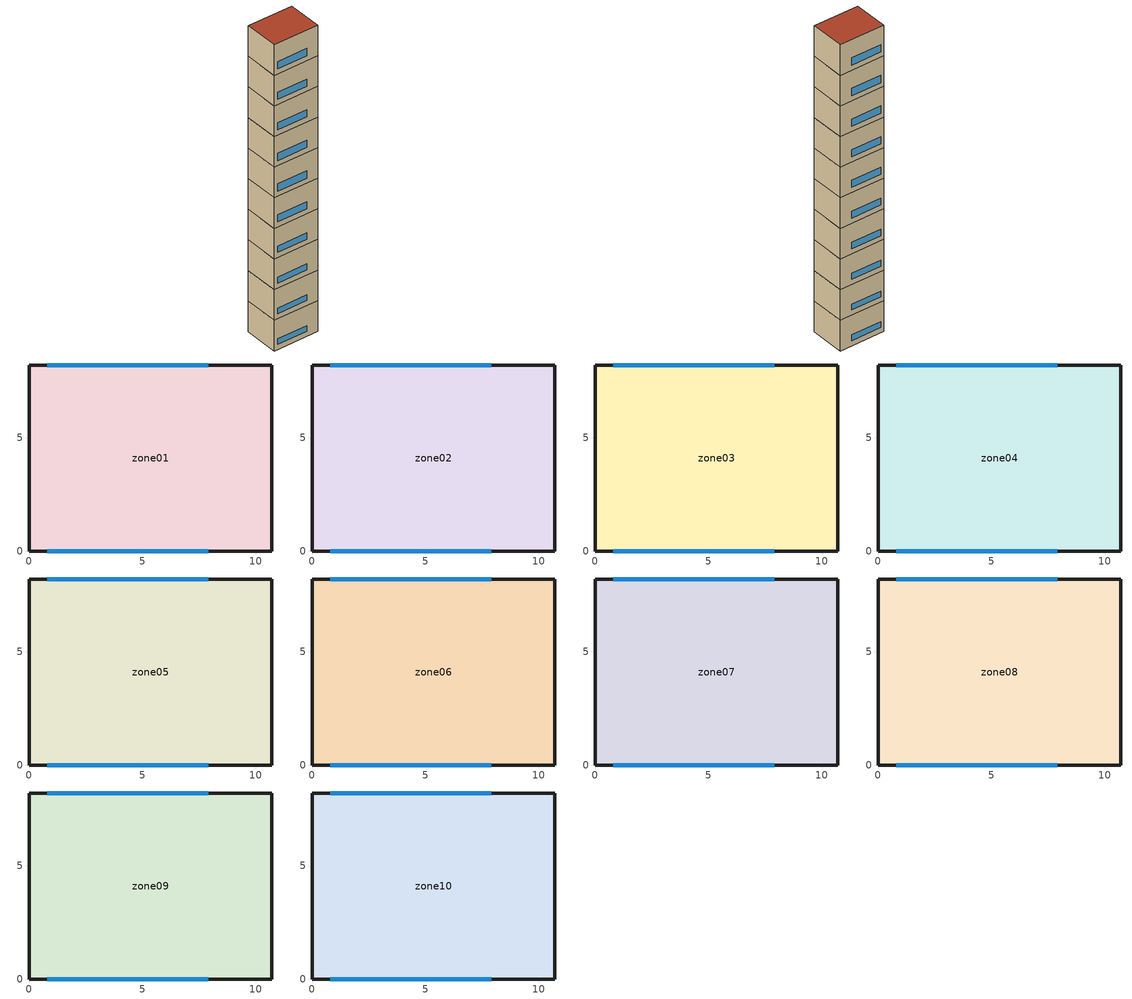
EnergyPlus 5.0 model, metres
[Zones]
zone01
 floor ground (GROUND_FLOOR): 10.7,8.2 10.7,0 0,0 0,8.2 z0
 wall outside (EXT_WALL): 10.7,0 10.7,8.2 0,8.2 0,0 10.7,0 z0:7.2
 window (EXT_WINDOW1): 0.8,0 7.9,0 / 7.9,8.2 0.8,8.2 z1.25:2.55
 ceiling to zone02 (ADJ_CEILING): 0,8.2 0,0 10.7,0 10.7,8.2 z7.2
zone02
 floor to zone01 (ADJ_CEILING): 10.7,8.2 10.7,0 0,0 0,8.2 z7.2
 wall outside (EXT_WALL): 10.7,0 10.7,8.2 0,8.2 0,0 10.7,0 z7.2:14.4
 window (EXT_WINDOW1): 0.8,0 7.9,0 / 7.9,8.2 0.8,8.2 z8.45:9.75
 ceiling to zone03 (ADJ_CEILING): 0,8.2 0,0 10.7,0 10.7,8.2 z14.4
zone03
 floor to zone02 (ADJ_CEILING): 10.7,8.2 10.7,0 0,0 0,8.2 z14.4
 wall outside (EXT_WALL): 10.7,0 10.7,8.2 0,8.2 0,0 10.7,0 z14.4:21.6
 window (EXT_WINDOW1): 0.8,0 7.9,0 / 7.9,8.2 0.8,8.2 z15.65:17.05
 ceiling to zone04 (ADJ_CEILING): 0,8.2 0,0 10.7,0 10.7,8.2 z21.6
zone04
 floor to zone03 (ADJ_CEILING): 10.7,8.2 10.7,0 0,0 0,8.2 z21.6
 wall outside (EXT_WALL): 10.7,0 10.7,8.2 0,8.2 0,0 10.7,0 z21.6:28.8
 window (EXT_WINDOW1): 0.8,0 7.9,0 / 7.9,8.2 0.8,8.2 z22.85:24.35
 ceiling to zone05 (ADJ_CEILING): 0,8.2 0,0 10.7,0 10.7,8.2 z28.8
zone05
 floor to zone04 (ADJ_CEILING): 10.7,8.2 10.7,0 0,0 0,8.2 z28.8
 wall outside (EXT_WALL): 10.7,0 10.7,8.2 0,8.2 0,0 10.7,0 z28.8:36
 window (EXT_WINDOW1): 0.8,0 7.9,0 / 7.9,8.2 0.8,8.2 z30.05:31.65
 ceiling to zone06 (ADJ_CEILING): 0,8.2 0,0 10.7,0 10.7,8.2 z36
zone06
 floor to zone05 (ADJ_CEILING): 10.7,8.2 10.7,0 0,0 0,8.2 z36
 wall outside (EXT_WALL): 10.7,0 10.7,8.2 0,8.2 0,0 10.7,0 z36:43.2
 window (EXT_WINDOW1): 0.8,0 7.9,0 / 7.9,8.2 0.8,8.2 z37.25:38.95
 ceiling to zone07 (ADJ_CEILING): 0,8.2 0,0 10.7,0 10.7,8.2 z43.2
zone07
 floor to zone06 (ADJ_CEILING): 10.7,8.2 10.7,0 0,0 0,8.2 z43.2
 wall outside (EXT_WALL): 10.7,0 10.7,8.2 0,8.2 0,0 10.7,0 z43.2:50.4
 window (EXT_WINDOW1): 0.8,0 7.9,0 / 7.9,8.2 0.8,8.2 z44.45:46.15
 ceiling to zone08 (ADJ_CEILING): 0,8.2 0,0 10.7,0 10.7,8.2 z50.4
zone08
 floor to zone07 (ADJ_CEILING): 10.7,8.2 10.7,0 0,0 0,8.2 z50.4
 wall outside (EXT_WALL): 10.7,0 10.7,8.2 0,8.2 0,0 10.7,0 z50.4:57.6
 window (EXT_WINDOW1): 0.8,0 7.9,0 / 7.9,8.2 0.8,8.2 z51.65:53.35
 ceiling to zone09 (ADJ_CEILING): 0,8.2 0,0 10.7,0 10.7,8.2 z57.6
zone09
 floor to zone08 (ADJ_CEILING): 10.7,8.2 10.7,0 0,0 0,8.2 z57.6
 wall outside (EXT_WALL): 10.7,0 10.7,8.2 0,8.2 0,0 10.7,0 z57.6:64.8
 window (EXT_WINDOW1): 0.8,0 7.9,0 / 7.9,8.2 0.8,8.2 z58.85:60.55
 ceiling to zone10 (ADJ_CEILING): 0,8.2 0,0 10.7,0 10.7,8.2 z64.8
zone10
 floor to zone09 (ADJ_CEILING): 10.7,8.2 10.7,0 0,0 0,8.2 z64.8
 wall outside (EXT_WALL): 10.7,0 10.7,8.2 0,8.2 0,0 10.7,0 z64.8:72
 window (EXT_WINDOW1): 0.8,0 7.9,0 / 7.9,8.2 0.8,8.2 z66.05:67.75
 roof outside (EXT_ROOF): 0,8.2 0,0 10.7,0 10.7,8.2 z72
[Building]
TRNSYS18: North Axis {deg}=0; Terrain=City; Loads Convergence Tolerance Value=0; Temperature Convergence Tolerance Value {deltaC}=0; Solar Distribution=FullInteriorAndExterior; Maximum Number of Warmup Days=0
[Site:Location]
not used: Latitude {deg}=0; Longitude {deg}=0; Time Zone {hr}=0; Elevation {m}=0
[Construction]
GROUND_FLOOR; EXT_WALL; EXT_ROOF; ADJ_CEILING; EXT_WINDOW1: 
[WindowProperty:ShadingControl]
ESHADE=0; ISHADE=INPUT 1*MAX_ISHADE : SHADECNTRL=ISHADE_INTERNAL
[SurfaceProperty:OtherSideCoefficients]
BOUNDARY=IDENTICAL; BOUNDARY=INPUT 1*TBOUNDARY; BOUNDARY=INPUT 1*TBOUNDARY_2; BOUNDARY=INPUT 1*TBOUNDARY_3; BOUNDARY=INPUT 1*TGROUND; BOUNDARY=20; BOUNDARY=15
[Zone] Multiplier=1
zone01; zone02; zone03; zone04; zone05; zone06; zone07; zone08; zone09; zone10
